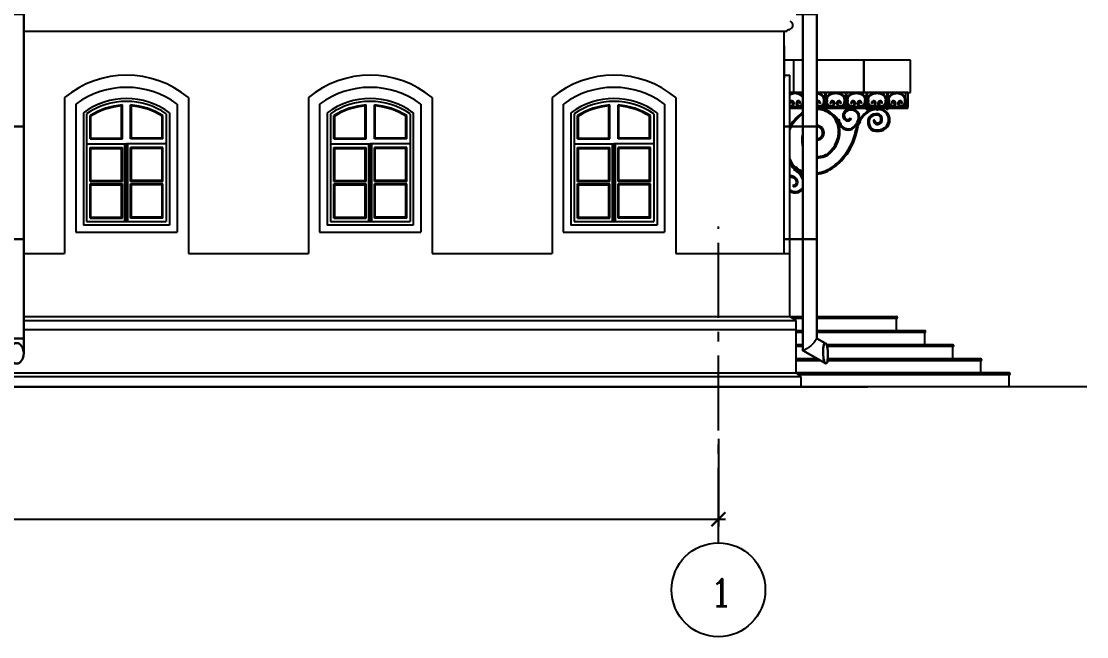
# Model space of a CAD drawing. Header units: millimetres. Extents: x 60 to 102290, y 34 to 65730.
# Drawn here: x 37143 to 48508, y 31363 to 37927 of the extents above; entities that cross this region are included whole.
import ezdxf

# ---------------------------------------------------------------- set-up
doc = ezdxf.new("R2010")
doc.units = ezdxf.units.MM
doc.linetypes.add('GOST2.303 6', pattern=[12, 8, -1.5, 1, -1.5])
doc.layers.add('axes', color=40, linetype='GOST2.303 6')
doc.layers.add('dim', color=4, linetype='Continuous')
doc.styles.add('GOST 2.304', font='romanc.shx', dxfattribs={"oblique": 15})
doc.dimstyles.new('SPDS', dxfattribs={"dimscale": 100, "dimtxt": 2.5, "dimasz": 1.5, "dimexe": 0.75, "dimexo": 0.625, "dimtad": 1, "dimdec": 0, "dimrnd": 0.001, "dimtxsty": 'GOST 2.304', "dimblk": 'ARCHTICK', "dimcen": 2.5, "dimdle": 0.75, "dimadec": 0, "dimazin": 2, "dimtfac": 0.75, "dimtdec": 0, "dimtmove": 1, "dimatfit": 3, "dimfxl": 1.25, "dimtolj": 1, "dimarcsym": 0})

# ---------------------------------------------------------------- blocks, each defined once
blk = doc.blocks.new('129')
at = {"lineweight": 25, "ltscale": 100}
blk.add_line((210662, 160223), (210512, 160223), dxfattribs=at)
at = {"lineweight": 30, "ltscale": 100}
for p, q in [((211010, 159114), (211360, 159114)), ((211010, 157914), (211360, 157914)), ((211010, 156714), (211360, 156714)), ((211010, 155514), (211230, 155514)), ((211010, 154314), (211360, 154314)), ((211010, 153114), (211360, 153114))]:
    blk.add_line(p, q, dxfattribs=at)
at = {"lineweight": 25, "ltscale": 100}
for points in [[(210397, 160463), (210397, 160363), (210777, 160363), (210777, 160462)], [(210512, 160223), (210397, 160363), (210397, 160462), (210777, 160462), (210777, 160363), (210662, 160223), (210512, 160223)]]:
    blk.add_lwpolyline(points, dxfattribs=at)
at = {"lineweight": 30, "ltscale": 100}
for points in [[(210921, 152004), (211010, 152053), (211010, 152415), (211010, 155830), (211010, 155830), (211010, 155830), (211010, 155830), (211010, 159816), (210512, 160088), (210512, 160223), (210397, 160363), (210397, 160462), (210777, 160462), (210777, 160363), (210662, 160223), (210662, 160149), (211160, 159878), (211160, 155787), (211160, 155787), (211160, 155787), (211160, 155787), (211160, 152390), (211160, 151924), (210913, 151787)], [(211200, 160211), (210785, 159939)]]:
    blk.add_lwpolyline(points, dxfattribs=at)
at = {"lineweight": 25, "ltscale": 100}
for centre, radius, start, end in [((210529, 160260), 173, 264.337, 320.0463), ((211014, 160019), 203, 268.6861, 315.6973), ((211268, 152200), 297, 209.7272, 248.6919)]:
    blk.add_arc(centre, radius, start, end, dxfattribs=at)
at = {"lineweight": 30, "ltscale": 100}
for centre, radius, start, end in [((210574, 151906), 370, 346.3312, 9.5673), ((211516, 151882), 624, 173.814, 185.2682)]:
    blk.add_arc(centre, radius, start, end, dxfattribs=at)
blk.add_ellipse((210917, 151929), major_axis=(4.3, 74.9), ratio=0.306968, start_param=-1.017227, end_param=1.316959, dxfattribs=at)
at = {"lineweight": 30, "ltscale": 100, "extrusion": (0, 0, -1)}
blk.add_ellipse((210917, 151861), major_axis=(4.3, 74.9), ratio=0.306968, start_param=2.163889, end_param=4.180241, dxfattribs=at)
blk = doc.blocks.new('98')
at = {"color": 7, "lineweight": 30, "ltscale": 100}
for p, q in [((206347, 160363), (206347, 160462)), ((206347, 160462), (206727, 160462)), ((206727, 160462), (206727, 160363)), ((206462, 160223), (206347, 160363)), ((206727, 160363), (206612, 160223)), ((206462, 160223), (206462, 151895)), ((206462, 160223), (206462, 159114)), ((206612, 160223), (206462, 160223)), ((206612, 151895), (206612, 160223)), ((206462, 160130), (206612, 160130)), ((206462, 160088), (206612, 160088)), ((206462, 159939), (206612, 159939)), ((206462, 159686), (206612, 159686)), ((206462, 159114), (206612, 159114)), ((206612, 159114), (206462, 159114)), ((206462, 157914), (206612, 157914)), ((206612, 155514), (206462, 155514)), ((206462, 154314), (206612, 154314)), ((206612, 153114), (206462, 153114)), ((206462, 152053), (206612, 152053))]:
    blk.add_line(p, q, dxfattribs=at)
at = {"color": 7, "lineweight": 25, "ltscale": 100}
for p, q in [((206462, 159816), (206612, 159816)), ((206462, 157914), (206462, 156714))]:
    blk.add_line(p, q, dxfattribs=at)
at = {"color": 7, "lineweight": 30, "ltscale": 100}
blk.add_lwpolyline([(206347, 160363), (206727, 160363)], dxfattribs=at)
blk.add_ellipse((206537, 151895), major_axis=(0, 109), ratio=0.689997, dxfattribs=at)
blk = doc.blocks.new('_ArchTick')
at = {"color": 0, "linetype": 'ByBlock', "const_width": 0.15}
blk.add_lwpolyline([(-0.5, -0.5), (0.5, 0.5)], dxfattribs=at)
blk = doc.blocks.new('*D6')
at = {"layer": 'Defpoints', "color": 0, "ltscale": 100, "transparency": 16777216}
for p in [(44580, 33538), (7380, 33511), (44580, 32615)]:
    blk.add_point(p, dxfattribs=at)
at = {"layer": 'dim', "color": 0, "lineweight": -2, "ltscale": 100, "transparency": 16777216}
for p, q in [((7380, 33449), (7380, 32540)), ((44580, 33475), (44580, 32540)), ((7305, 32615), (44655, 32615))]:
    blk.add_line(p, q, dxfattribs=at)
at = {"layer": 'dim', "color": 0, "lineweight": -2, "ltscale": 100, "transparency": 16777216, "xscale": 150, "yscale": 150, "zscale": 150, "rotation": 180}
blk.add_blockref('_ArchTick', (7380, 32615), dxfattribs=at)
at = {"layer": 'dim', "color": 0, "lineweight": -2, "ltscale": 100, "transparency": 16777216, "xscale": 150, "yscale": 150, "zscale": 150}
blk.add_blockref('_ArchTick', (44580, 32615), dxfattribs=at)
at = {"layer": 'dim', "color": 0, "ltscale": 100, "transparency": 16777216, "insert": (25980, 32803), "char_height": 250, "attachment_point": 5, "style": 'GOST 2.304'}
blk.add_mtext('\\A1;37200', dxfattribs=at)

msp = doc.modelspace()

# ---------------------------------------------------------------- linework, layer by layer
at = {"ltscale": 100}
for p, q in [((37167.7, 37821.9), (39487.7, 37821.9)), ((39321, 37821.9), (45279.6, 37821.9)), ((45279.6, 35451.9), (45279.6, 37821.9)), ((45279.6, 37821.9), (45309.6, 37821.9)), ((45279.6, 37666), (45279.6, 37569.6)), ((45279.6, 37569.6), (45279.6, 37321.2)), ((45479.9, 37510.9), (45279.9, 37510.9)), ((45629.5, 37166.1), (45629.5, 37510.9)), ((46129.5, 37510.9), (45629.5, 37510.9)), ((45629.5, 37510.9), (45629.5, 37166.1)), ((46629.4, 37510.9), (46129.5, 37510.9)), ((46629.4, 37166.1), (46629.4, 37510.9)), ((45279.9, 37351.9), (45339.9, 37351.9)), ((45279.9, 37351.9), (45339.9, 37351.9)), ((45339.6, 35451.9), (45339.6, 37351.9)), ((45339.9, 35451.9), (45339.9, 37351.9)), ((45479.9, 37166.1), (45339.9, 37166.1)), ((45339.9, 37166.1), (45479.9, 37166.1)), ((45629.5, 37166.1), (46129.5, 37166.1)), ((46129.5, 37166.1), (46629.4, 37166.1)), ((37604.5, 37112.7), (37604.5, 35451.9)), ((37604.8, 37113), (37604.8, 36886.9)), ((38924.5, 37112.7), (38924.5, 35451.9)), ((40204.6, 37112.7), (40204.6, 35451.9)), ((40204.9, 37113), (40204.9, 36886.9)), ((41524.6, 37112.7), (41524.6, 35451.9)), ((42804.6, 37112.7), (42804.6, 35451.9)), ((44124.6, 37112.7), (44124.6, 35451.9)), ((37724.5, 37042), (37724.5, 35676.9)), ((37804.5, 36951.9), (37804.5, 35751.9)), ((38724.5, 36951.9), (38724.5, 35751.9)), ((38804.5, 37042), (38804.5, 35676.9)), ((40324.6, 37042), (40324.6, 35676.9)), ((40404.6, 36951.9), (40404.6, 35751.9)), ((41324.6, 36951.9), (41324.6, 35751.9)), ((41404.6, 37042), (41404.6, 35676.9)), ((42924.6, 37042), (42924.6, 35676.9)), ((43004.6, 36951.9), (43004.6, 35751.9)), ((43924.6, 36951.9), (43924.6, 35751.9)), ((44004.6, 37042), (44004.6, 35676.9)), ((45339.9, 36806.4), (45339.9, 36996.1)), ((45339.9, 36458.5), (45339.9, 36772.9)), ((38724.5, 35751.9), (37804.5, 35751.9)), ((41324.6, 35751.9), (40404.6, 35751.9)), ((43924.6, 35751.9), (43004.6, 35751.9)), ((37724.5, 35676.9), (38804.5, 35676.9)), ((40324.6, 35676.9), (41404.6, 35676.9)), ((42924.6, 35676.9), (44004.6, 35676.9)), ((37167.7, 35451.9), (37604.5, 35451.9)), ((38924.5, 35451.9), (39487.7, 35451.9)), ((39321, 35451.9), (40204.6, 35451.9)), ((41524.6, 35451.9), (42804.6, 35451.9)), ((44124.6, 35451.9), (45339.6, 35451.9)), ((45339.6, 34776.9), (45339.6, 35451.9)), ((37167.7, 34776.9), (39487.7, 34776.9)), ((37167.7, 34736.7), (39487.7, 34736.7)), ((39321, 34776.9), (45339.6, 34776.9)), ((39321, 34736.7), (45409.6, 34736.7)), ((45409.6, 34736.7), (45339.6, 34776.9)), ((45339.9, 34776.9), (45479.9, 34776.9)), ((45409.6, 34176.9), (45409.6, 34736.7)), ((45629.9, 34776.9), (46479.9, 34776.9)), ((46479.9, 34626.9), (46479.9, 34756.9)), ((39487.7, 34636.9), (37167.7, 34636.9)), ((45409.6, 34636.9), (39321, 34636.9)), ((45479.9, 34626.9), (45409.9, 34626.9)), ((46779.9, 34626.9), (45629.9, 34626.9)), ((46779.9, 34476.9), (46779.9, 34606.9)), ((45479.9, 34476.9), (45409.9, 34476.9)), ((47079.9, 34476.9), (45734.4, 34476.9)), ((47079.9, 34326.9), (47079.9, 34456.9)), ((45636.5, 34326.9), (45409.9, 34326.9)), ((47379.9, 34326.9), (45741.7, 34326.9)), ((47379.9, 34178.4), (47379.9, 34308.4)), ((10504, 34176.9), (45409.6, 34176.9)), ((10804, 34136.7), (45459.6, 34136.7)), ((45459.6, 34136.7), (45409.6, 34176.9)), ((45742.6, 34176.9), (45409.9, 34176.9)), ((45459.6, 34136.7), (45459.6, 34026.9)), ((47679.9, 34176.9), (45742.6, 34176.9)), ((47679.6, 34026.9), (47679.6, 34156.9)), ((47679.9, 34026.9), (47679.9, 34156.9)), ((48508, 34026.9), (3667.2, 34026.9)), ((6499.3, 34026.9), (45459.6, 34026.9)), ((45459.6, 34026.9), (46174.9, 34026.9))]:
    msp.add_line(p, q, dxfattribs=at)
at = {"ltscale": 4}
for p, q in [((45379.9, 37510.9), (45379.9, 37166.1)), ((46129.5, 37166.1), (46129.5, 37510.9)), ((46129.5, 37510.9), (46129.5, 37166.1)), ((45339.9, 37150.3), (45339.9, 37166.1)), ((45998.4, 37166.1), (45629.9, 37166.1)), ((46329.7, 37166.1), (45998.4, 37166.1)), ((46599.9, 37166.1), (46329.7, 37166.1)), ((46580.1, 37090.7), (46580.1, 37166.1)), ((45339.9, 37062.4), (45339.9, 37138.5)), ((45479.9, 37090.7), (45479.4, 37090.7)), ((45479.4, 37090.7), (45479.4, 37070.7)), ((45479.9, 37070.7), (45479.4, 37070.7)), ((45739.8, 37090.7), (45699.4, 37090.7)), ((45699.4, 37090.7), (45699.4, 37070.7)), ((45739.8, 37070.7), (45699.4, 37070.7)), ((45739.8, 37090.7), (45739.8, 37070.7)), ((45959.8, 37090.7), (45919.4, 37090.7)), ((45919.4, 37090.7), (45919.4, 37070.7)), ((45959.8, 37070.7), (45919.4, 37070.7)), ((45959.8, 37090.7), (45959.8, 37070.7)), ((46179.8, 37090.7), (46139.4, 37090.7)), ((46139.4, 37090.7), (46139.4, 37070.7)), ((46179.8, 37070.7), (46139.4, 37070.7)), ((46179.8, 37090.7), (46179.8, 37070.7)), ((46399.8, 37090.7), (46359.4, 37090.7)), ((46359.4, 37090.7), (46359.4, 37070.7)), ((46399.8, 37070.7), (46359.4, 37070.7)), ((46399.8, 37090.7), (46399.8, 37070.7)), ((46604.9, 37090.7), (46564.7, 37090.7)), ((46564.7, 37090.7), (46564.7, 37070.7)), ((46564.7, 37070.7), (46604.9, 37070.7)), ((46580.1, 37070.7), (46580.1, 36996.1)), ((46604.9, 37070.7), (46604.9, 37090.7)), ((37839.5, 36939.9), (37839.5, 35791.9)), ((38210.5, 36681.9), (38210.5, 37023.8)), ((38220.5, 36671.9), (38220.5, 37034.5)), ((38308.5, 36671.9), (38308.5, 37034.5)), ((38318.5, 36681.9), (38318.5, 37023.8)), ((38689.5, 36939.9), (38689.5, 35791.9)), ((40439.6, 36939.9), (40439.6, 35791.9)), ((40810.6, 36681.9), (40810.6, 37023.8)), ((40820.6, 36671.9), (40820.6, 37034.5)), ((40908.6, 36671.9), (40908.6, 37034.5)), ((40918.6, 36681.9), (40918.6, 37023.8)), ((41289.6, 36939.9), (41289.6, 35791.9)), ((43039.6, 36939.9), (43039.6, 35791.9)), ((43410.6, 36681.9), (43410.6, 37023.8)), ((43420.6, 36671.9), (43420.6, 37034.5)), ((43508.6, 36671.9), (43508.6, 37034.5)), ((43518.6, 36681.9), (43518.6, 37023.8)), ((43889.6, 36939.9), (43889.6, 35791.9)), ((45339.5, 37048.5), (45349.2, 37050.9)), ((45339.9, 37027.4), (45339.9, 37048.6)), ((45339.9, 37016.1), (45339.9, 37017)), ((45479.9, 37016.1), (45339.9, 37016.1)), ((45479.9, 36996.1), (45339.9, 36996.1)), ((45455, 37048.5), (45445.3, 37050.9)), ((45638.4, 37021.1), (45629.9, 37021.1)), ((45638.4, 36980.7), (45629.9, 36980.7)), ((45638.4, 36980.7), (45638.4, 37021.1)), ((46264, 37016.1), (45638.4, 37016.1)), ((46264, 36996.1), (45638.4, 36996.1)), ((45667.1, 37048.5), (45657.4, 37050.9)), ((45772.7, 37048.5), (45782.4, 37050.9)), ((45887.1, 37048.5), (45877.4, 37050.9)), ((45992.7, 37048.5), (46002.4, 37050.9)), ((46107.1, 37048.5), (46097.4, 37050.9)), ((46212.7, 37048.5), (46222.4, 37050.9)), ((46264, 36980.7), (46264, 37021.1)), ((46284, 37021.1), (46264, 37021.1)), ((46284, 36980.7), (46264, 36980.7)), ((46284, 36980.7), (46284, 37021.1)), ((46599.9, 37016.1), (46284, 37016.1)), ((46599.9, 36996.1), (46284, 36996.1)), ((46327.1, 37048.5), (46317.4, 37050.9)), ((46424.8, 37048.5), (46434.5, 37050.9)), ((46540.3, 37048.5), (46530.6, 37050.9)), ((46586.3, 36996.1), (46580.1, 37002.3)), ((46599.9, 36996.6), (46580.5, 37016.1)), ((46599.9, 37010.8), (46594.6, 37016.1)), ((46599.9, 36996.1), (46599.9, 37016.1)), ((46599.9, 36996.1), (46599.9, 37016.1)), ((37875.5, 36671.9), (37875.5, 36920.7)), ((37885.5, 36681.9), (37885.5, 36915.2)), ((38643.5, 36681.9), (38643.5, 36915.2)), ((38653.5, 36671.9), (38653.5, 36920.7)), ((40475.6, 36671.9), (40475.6, 36920.7)), ((40485.6, 36681.9), (40485.6, 36915.2)), ((41243.6, 36681.9), (41243.6, 36915.2)), ((41253.6, 36671.9), (41253.6, 36920.7)), ((43075.6, 36671.9), (43075.6, 36920.7)), ((43085.6, 36681.9), (43085.6, 36915.2)), ((43843.6, 36681.9), (43843.6, 36915.2)), ((43853.6, 36671.9), (43853.6, 36920.7)), ((45831.3, 36862.4), (45862.6, 36881)), ((45841.5, 36845.2), (45831.3, 36862.4)), ((45841.5, 36845.2), (45872.8, 36863.8)), ((45872.8, 36863.8), (45862.6, 36881)), ((45985.8, 36897.4), (45996.8, 36887.3)), ((46063.1, 36867.8), (46054.4, 36849.7)), ((46081.9, 36836.6), (46054.4, 36849.7)), ((46090.5, 36854.6), (46063.1, 36867.8)), ((46090.5, 36854.6), (46081.9, 36836.6)), ((46248.5, 36872.1), (46233.5, 36873)), ((37839.5, 36620.9), (38264.5, 36620.9)), ((37839.5, 36618.9), (38264.5, 36618.9)), ((37875.5, 36671.9), (38220.5, 36671.9)), ((37885.5, 36681.9), (38210.5, 36681.9)), ((38248.5, 35791.9), (38248.5, 36618.9)), ((38253.7, 35791.9), (38253.7, 36618.9)), ((38259.5, 35791.9), (38259.5, 36618.9)), ((38689.5, 36620.9), (38264.5, 36620.9)), ((38689.5, 36618.9), (38264.5, 36618.9)), ((38269.5, 35791.9), (38269.5, 36618.9)), ((38275.4, 35791.9), (38275.4, 36618.9)), ((38280.5, 35791.9), (38280.5, 36618.9)), ((38653.5, 36671.9), (38308.5, 36671.9)), ((38643.5, 36681.9), (38318.5, 36681.9)), ((40439.6, 36620.9), (40864.6, 36620.9)), ((40439.6, 36618.9), (40864.6, 36618.9)), ((40475.6, 36671.9), (40820.6, 36671.9)), ((40485.6, 36681.9), (40810.6, 36681.9)), ((40848.6, 35791.9), (40848.6, 36618.9)), ((40853.7, 35791.9), (40853.7, 36618.9)), ((40859.6, 35791.9), (40859.6, 36618.9)), ((41289.6, 36620.9), (40864.6, 36620.9)), ((41289.6, 36618.9), (40864.6, 36618.9)), ((40869.6, 35791.9), (40869.6, 36618.9)), ((40875.4, 35791.9), (40875.4, 36618.9)), ((40880.6, 35791.9), (40880.6, 36618.9)), ((41253.6, 36671.9), (40908.6, 36671.9)), ((41243.6, 36681.9), (40918.6, 36681.9)), ((43039.6, 36620.9), (43464.6, 36620.9)), ((43039.6, 36618.9), (43464.6, 36618.9)), ((43075.6, 36671.9), (43420.6, 36671.9)), ((43085.6, 36681.9), (43410.6, 36681.9)), ((43448.6, 35791.9), (43448.6, 36618.9)), ((43453.7, 35791.9), (43453.7, 36618.9)), ((43459.6, 35791.9), (43459.6, 36618.9)), ((43889.6, 36620.9), (43464.6, 36620.9)), ((43889.6, 36618.9), (43464.6, 36618.9)), ((43469.6, 35791.9), (43469.6, 36618.9)), ((43475.4, 35791.9), (43475.4, 36618.9)), ((43480.6, 35791.9), (43480.6, 36618.9)), ((43853.6, 36671.9), (43508.6, 36671.9)), ((43843.6, 36681.9), (43518.6, 36681.9)), ((37875.5, 36217.9), (37875.5, 36581.9)), ((37875.5, 36581.9), (38220.5, 36581.9)), ((37885.5, 36227.9), (37885.5, 36571.9)), ((37885.5, 36571.9), (38210.5, 36571.9)), ((38210.5, 36227.9), (38210.5, 36571.9)), ((38220.5, 36217.9), (38220.5, 36581.9)), ((38308.5, 36217.9), (38308.5, 36581.9)), ((38653.5, 36581.9), (38308.5, 36581.9)), ((38318.5, 36227.9), (38318.5, 36571.9)), ((38643.5, 36571.9), (38318.5, 36571.9)), ((38643.5, 36227.9), (38643.5, 36571.9)), ((38653.5, 36217.9), (38653.5, 36581.9)), ((40475.6, 36217.9), (40475.6, 36581.9)), ((40475.6, 36581.9), (40820.6, 36581.9)), ((40485.6, 36227.9), (40485.6, 36571.9)), ((40485.6, 36571.9), (40810.6, 36571.9)), ((40810.6, 36227.9), (40810.6, 36571.9)), ((40820.6, 36217.9), (40820.6, 36581.9)), ((40908.6, 36217.9), (40908.6, 36581.9)), ((41253.6, 36581.9), (40908.6, 36581.9)), ((40918.6, 36227.9), (40918.6, 36571.9)), ((41243.6, 36571.9), (40918.6, 36571.9)), ((41243.6, 36227.9), (41243.6, 36571.9)), ((41253.6, 36217.9), (41253.6, 36581.9)), ((43075.6, 36217.9), (43075.6, 36581.9)), ((43075.6, 36581.9), (43420.6, 36581.9)), ((43085.6, 36227.9), (43085.6, 36571.9)), ((43085.6, 36571.9), (43410.6, 36571.9)), ((43410.6, 36227.9), (43410.6, 36571.9)), ((43420.6, 36217.9), (43420.6, 36581.9)), ((43508.6, 36217.9), (43508.6, 36581.9)), ((43853.6, 36581.9), (43508.6, 36581.9)), ((43518.6, 36227.9), (43518.6, 36571.9)), ((43843.6, 36571.9), (43518.6, 36571.9)), ((43843.6, 36227.9), (43843.6, 36571.9)), ((43853.6, 36217.9), (43853.6, 36581.9)), ((45339.6, 36289.2), (45339.6, 36417.7)), ((45339.9, 36277.2), (45339.9, 36420.6)), ((45404, 36376.4), (45379.8, 36347.9)), ((45404, 36376.4), (45419.3, 36363.5)), ((45339.9, 36134.1), (45339.9, 36262.5)), ((45379.8, 36347.9), (45395.1, 36334.9)), ((45419.3, 36363.5), (45395.1, 36334.9)), ((37875.5, 36217.9), (38220.5, 36217.9)), ((37875.5, 35827.9), (37875.5, 36191.9)), ((37875.5, 36191.9), (38220.5, 36191.9)), ((37885.5, 36227.9), (38210.5, 36227.9)), ((37885.5, 35837.9), (37885.5, 36181.9)), ((37885.5, 36181.9), (38210.5, 36181.9)), ((38210.5, 35837.9), (38210.5, 36181.9)), ((38220.5, 35827.9), (38220.5, 36191.9)), ((38653.5, 36217.9), (38308.5, 36217.9)), ((38308.5, 35827.9), (38308.5, 36191.9)), ((38653.5, 36191.9), (38308.5, 36191.9)), ((38643.5, 36227.9), (38318.5, 36227.9)), ((38318.5, 35837.9), (38318.5, 36181.9)), ((38643.5, 36181.9), (38318.5, 36181.9)), ((38643.5, 35837.9), (38643.5, 36181.9)), ((38653.5, 35827.9), (38653.5, 36191.9)), ((40475.6, 36217.9), (40820.6, 36217.9)), ((40475.6, 35827.9), (40475.6, 36191.9)), ((40475.6, 36191.9), (40820.6, 36191.9)), ((40485.6, 36227.9), (40810.6, 36227.9)), ((40485.6, 35837.9), (40485.6, 36181.9)), ((40485.6, 36181.9), (40810.6, 36181.9)), ((40810.6, 35837.9), (40810.6, 36181.9)), ((40820.6, 35827.9), (40820.6, 36191.9)), ((41253.6, 36217.9), (40908.6, 36217.9)), ((40908.6, 35827.9), (40908.6, 36191.9)), ((41253.6, 36191.9), (40908.6, 36191.9)), ((41243.6, 36227.9), (40918.6, 36227.9)), ((40918.6, 35837.9), (40918.6, 36181.9)), ((41243.6, 36181.9), (40918.6, 36181.9)), ((41243.6, 35837.9), (41243.6, 36181.9)), ((41253.6, 35827.9), (41253.6, 36191.9)), ((43075.6, 36217.9), (43420.6, 36217.9)), ((43075.6, 35827.9), (43075.6, 36191.9)), ((43075.6, 36191.9), (43420.6, 36191.9)), ((43085.6, 36227.9), (43410.6, 36227.9)), ((43085.6, 35837.9), (43085.6, 36181.9)), ((43085.6, 36181.9), (43410.6, 36181.9)), ((43410.6, 35837.9), (43410.6, 36181.9)), ((43420.6, 35827.9), (43420.6, 36191.9)), ((43853.6, 36217.9), (43508.6, 36217.9)), ((43508.6, 35827.9), (43508.6, 36191.9)), ((43853.6, 36191.9), (43508.6, 36191.9)), ((43843.6, 36227.9), (43518.6, 36227.9)), ((43518.6, 35837.9), (43518.6, 36181.9)), ((43843.6, 36181.9), (43518.6, 36181.9)), ((43843.6, 35837.9), (43843.6, 36181.9)), ((43853.6, 35827.9), (43853.6, 36191.9)), ((45379.3, 36184.1), (45367.9, 36174.4)), ((37875.5, 35827.9), (38220.5, 35827.9)), ((37885.5, 35837.9), (38210.5, 35837.9)), ((38653.5, 35827.9), (38308.5, 35827.9)), ((38643.5, 35837.9), (38318.5, 35837.9)), ((40475.6, 35827.9), (40820.6, 35827.9)), ((40485.6, 35837.9), (40810.6, 35837.9)), ((41253.6, 35827.9), (40908.6, 35827.9)), ((41243.6, 35837.9), (40918.6, 35837.9)), ((43075.6, 35827.9), (43420.6, 35827.9)), ((43085.6, 35837.9), (43410.6, 35837.9)), ((43853.6, 35827.9), (43508.6, 35827.9)), ((43843.6, 35837.9), (43518.6, 35837.9)), ((37839.5, 35791.9), (38689.5, 35791.9)), ((40439.6, 35791.9), (41289.6, 35791.9)), ((43039.6, 35791.9), (43889.6, 35791.9)), ((45479.9, 34756.9), (45374.7, 34756.9)), ((46479.9, 34756.9), (45629.9, 34756.9)), ((45479.9, 34606.9), (45409.9, 34606.9)), ((46779.9, 34606.9), (45629.9, 34606.9)), ((45479.9, 34456.9), (45409.9, 34456.9)), ((47079.9, 34456.9), (45740.6, 34456.9)), ((45672.4, 34306.9), (45409.9, 34306.9)), ((47379.9, 34306.9), (45744.6, 34306.9)), ((45734.8, 34156.9), (45434.8, 34156.9)), ((47679.9, 34156.9), (45734.8, 34156.9))]:
    msp.add_line(p, q, dxfattribs=at)
at = {"ltscale": 4, "extrusion": (-1, -2.44929e-16, 0)}
for p, q in [((45714.9, 37166.1), (45714.9, 37090.7)), ((45724.9, 37166.1), (45724.9, 37090.7)), ((45934.9, 37166.1), (45934.9, 37090.7)), ((45944.9, 37166.1), (45944.9, 37090.7)), ((46154.9, 37166.1), (46154.9, 37090.7)), ((46164.9, 37166.1), (46164.9, 37090.7)), ((46374.9, 37166.1), (46374.9, 37090.7)), ((46384.9, 37166.1), (46384.9, 37090.7)), ((46599.9, 37166.1), (46599.9, 37090.7)), ((45714.9, 37070.7), (45714.9, 37016.1)), ((45724.9, 37070.7), (45724.9, 37016.1)), ((45934.9, 37070.7), (45934.9, 37016.1)), ((45944.9, 37070.7), (45944.9, 37016.1)), ((46154.9, 37070.7), (46154.9, 37016.1)), ((46164.9, 37070.7), (46164.9, 37016.1)), ((46374.9, 37070.7), (46374.9, 37016.1)), ((46384.9, 37070.7), (46384.9, 37016.1)), ((46599.9, 37070.7), (46599.9, 37016.1))]:
    msp.add_line(p, q, dxfattribs=at)
at = {"ltscale": 4, "extrusion": (-2.44929e-16, 1, 0)}
for p, q in [((45714.9, 37166.1), (45724.9, 37166.1)), ((45934.9, 37166.1), (45944.9, 37166.1)), ((46374.9, 37166.1), (46384.9, 37166.1)), ((46589.9, 37166.1), (46599.9, 37166.1)), ((45714.9, 36996.1), (45724.9, 36996.1)), ((45714.9, 36996.1), (45724.9, 36996.1)), ((45714.9, 36996.1), (45724.9, 36996.1)), ((45934.9, 36996.1), (45944.9, 36996.1)), ((45934.9, 36996.1), (45944.9, 36996.1)), ((45934.9, 36996.1), (45944.9, 36996.1)), ((46154.9, 36996.1), (46164.9, 36996.1)), ((46154.9, 36996.1), (46164.9, 36996.1)), ((46154.9, 36996.1), (46164.9, 36996.1)), ((46374.9, 36996.1), (46384.9, 36996.1)), ((46374.9, 36996.1), (46384.9, 36996.1)), ((46589.8, 37016.1), (46599.9, 37016.1)), ((46589.8, 37016.1), (46599.9, 37016.1))]:
    msp.add_line(p, q, dxfattribs=at)
at = {"ltscale": 100}
for centre, radius, start, end in [((45329.5, 37884.4), 45.1, 289.57195, 70.42805), ((38264.8, 36322), 1030, 50.15027, 129.84973), ((40864.9, 36322), 1030, 50.15027, 129.84973), ((43464.9, 36322), 1030, 50.15027, 129.84973), ((38264.8, 36322), 900, 53.13013, 126.86987), ((40864.9, 36322), 900, 53.13013, 126.86987), ((43464.9, 36322), 900, 53.13013, 126.86987), ((38264.5, 36322), 780, 53.86119, 126.13881), ((38264.8, 36322), 780, 53.86119, 126.13881), ((40864.6, 36322), 780, 53.86119, 126.13881), ((40864.9, 36322), 780, 53.86119, 126.13881), ((43464.6, 36322), 780, 53.86119, 126.13881), ((43464.9, 36322), 780, 53.86119, 126.13881), ((46479.9, 34766.9), 10, 270, 90), ((46779.9, 34616.9), 10, 270, 90), ((47079.9, 34466.9), 10, 270, 90), ((47379.9, 34316.9), 10, 270, 90), ((47679.9, 34166.9), 10, 270, 90)]:
    msp.add_arc(centre, radius, start, end, dxfattribs=at)
at = {"ltscale": 4}
for centre, radius, start, end in [((45422.1, 36953.5), 214.5, 98.32383, 108.81967), ((45372.4, 36953.5), 214.5, 71.18033, 81.67617), ((45855.5, 36883.4), 283.8, 96.2929, 105.82185), ((45829.9, 37115.8), 50, 83.7071, 96.2929), ((45804.3, 36883.4), 283.8, 74.17815, 83.7071), ((46075.5, 36883.4), 283.8, 96.2929, 105.82185), ((46049.9, 37115.8), 50, 83.7071, 96.2929), ((46024.3, 36883.4), 283.8, 74.17815, 83.7071), ((46295.5, 36883.4), 283.8, 96.2929, 105.82185), ((46269.9, 37115.8), 50, 83.7071, 96.2929), ((46244.3, 36883.4), 283.8, 74.17815, 83.7071), ((46507.4, 36953.5), 214.5, 98.32383, 108.81967), ((46482.5, 37116.1), 50, 82.88778, 97.11222), ((46457.7, 36953.5), 214.5, 71.18033, 81.67617), ((38264.5, 36322), 750, 55.48189, 124.51811), ((40864.6, 36322), 750, 55.48189, 124.51811), ((43464.6, 36322), 750, 55.48189, 124.51811), ((45364.8, 37054.8), 26.1, 120.43855, 193.95794), ((45385.9, 37070.2), 92.4, 110.90328, 119.86501), ((45386, 37070.1), 82.5, 111.13416, 123.95268), ((45364.8, 37054.8), 16.1, 120.43855, 193.95794), ((45362.4, 37059.8), 20.5, 56.28287, 121.80204), ((45423.2, 36950), 208.2, 99.02269, 108.78037), ((45362.5, 37059.5), 10.8, 61.98389, 122.57757), ((45355.2, 37051.1), 21.8, 299.58066, 55.30071), ((45355.1, 37051.1), 31.9, 299.84341, 54.02139), ((45397.3, 37106), 50, 82.31826, 97.68174), ((45371.4, 36950.2), 208, 71.21454, 80.9824), ((45439.5, 37051.1), 31.9, 125.97861, 240.15659), ((45439.4, 37051.1), 21.8, 124.69929, 240.41934), ((45432.1, 37059.8), 20.5, 58.19796, 123.71713), ((45432.1, 37059.5), 10.8, 57.42243, 118.01611), ((45429.8, 37054.8), 16.1, 346.04206, 59.56145), ((45408.6, 37070.1), 82.5, 34.54655, 68.86584), ((45408.6, 37070.2), 92.4, 39.54917, 69.09672), ((45429.8, 37054.8), 26.1, 346.04206, 59.56145), ((45426.3, 37076.7), 57.9, 315.91945, 337.89764), ((45397.5, 37080.7), 86.9, 18.53993, 24.59001), ((45651.4, 37051.1), 21.8, 124.69929, 240.41934), ((45584.3, 36883.4), 283.8, 74.17815, 80.74849), ((45583.6, 36878.4), 278.9, 74.50506, 80.43929), ((45651.5, 37051.1), 31.9, 125.97861, 132.6978), ((45644.2, 37059.8), 20.5, 58.19796, 123.71713), ((45644.1, 37059.5), 10.8, 57.42243, 118.01611), ((45641.8, 37054.8), 16.1, 346.04206, 59.56145), ((45641.8, 37054.8), 26.1, 346.04206, 59.56145), ((45628.1, 37069.2), 83.5, 35.77245, 68.97862), ((45628.7, 37070.2), 92.4, 34.54534, 69.09672), ((45643.4, 37079), 61.6, 317.29734, 352.25698), ((45623.2, 37080.7), 81.7, 7.02825, 27.14511), ((45643.4, 37079), 71.5, 317.29162, 353.36074), ((45623.2, 37080.7), 91.7, 6.25879, 27.14511), ((45796.4, 37079), 71.5, 186.63926, 222.70838), ((45816.6, 37080.7), 91.7, 152.85489, 173.74121), ((45811.1, 37070.2), 92.4, 110.90328, 145.45466), ((45796.4, 37079), 61.6, 187.74302, 222.70266), ((45816.6, 37080.7), 81.7, 152.85489, 172.97175), ((45811.7, 37069.2), 83.5, 111.02138, 144.22755), ((45798, 37054.8), 26.1, 120.43855, 193.95794), ((45856.2, 36878.4), 278.9, 96.60349, 105.49494), ((45798, 37054.8), 16.1, 120.43855, 193.95794), ((45795.6, 37059.8), 20.5, 56.28287, 121.80204), ((45795.7, 37059.5), 10.8, 61.98389, 122.57757), ((45788.4, 37051.1), 21.8, 299.58066, 55.30071), ((45788.3, 37051.1), 31.9, 299.84341, 54.02139), ((45829.9, 37105.8), 50, 83.39651, 96.60349), ((45803.6, 36878.4), 278.9, 74.50506, 83.39651), ((45871.5, 37051.1), 31.9, 125.97861, 240.15659), ((45871.4, 37051.1), 21.8, 124.69929, 240.41934), ((45864.2, 37059.8), 20.5, 58.19796, 123.71713), ((45864.1, 37059.5), 10.8, 57.42243, 118.01611), ((45861.8, 37054.8), 16.1, 346.04206, 59.56145), ((45861.8, 37054.8), 26.1, 346.04206, 59.56145), ((45848.1, 37069.2), 83.5, 35.77245, 68.97862), ((45848.7, 37070.2), 92.4, 34.54534, 69.09672), ((45863.4, 37079), 61.6, 317.29734, 352.25698), ((45843.2, 37080.7), 81.7, 7.02825, 27.14511), ((45863.4, 37079), 71.5, 317.29162, 353.36074), ((45843.2, 37080.7), 91.7, 6.25879, 27.14511), ((46016.4, 37079), 71.5, 186.63926, 222.70838), ((46036.6, 37080.7), 91.7, 152.85489, 173.74121), ((46031.1, 37070.2), 92.4, 110.90328, 145.45466), ((46016.4, 37079), 61.6, 187.74302, 222.70266), ((46036.6, 37080.7), 81.7, 152.85489, 172.97175), ((46031.7, 37069.2), 83.5, 111.02138, 144.22755), ((46018, 37054.8), 26.1, 120.43855, 193.95794), ((46076.2, 36878.4), 278.9, 96.60349, 105.49494), ((46018, 37054.8), 16.1, 120.43855, 193.95794), ((46015.6, 37059.8), 20.5, 56.28287, 121.80204), ((46015.7, 37059.5), 10.8, 61.98389, 122.57757), ((46008.4, 37051.1), 21.8, 299.58066, 55.30071), ((46008.3, 37051.1), 31.9, 299.84341, 54.02139), ((46049.9, 37105.8), 50, 83.39651, 96.60349), ((46023.6, 36878.4), 278.9, 74.50506, 83.39651), ((46091.5, 37051.1), 31.9, 125.97861, 240.15659), ((46091.4, 37051.1), 21.8, 124.69929, 240.41934), ((46084.2, 37059.8), 20.5, 58.19796, 123.71713), ((46084.1, 37059.5), 10.8, 57.42243, 118.01611), ((46081.8, 37054.8), 16.1, 346.04206, 59.56145), ((46081.8, 37054.8), 26.1, 346.04206, 59.56145), ((46068.1, 37069.2), 83.5, 35.77245, 68.97862), ((46068.7, 37070.2), 92.4, 34.54534, 69.09672), ((46083.4, 37079), 61.6, 317.29734, 352.25698), ((46063.2, 37080.7), 81.7, 7.02825, 27.14511), ((46083.4, 37079), 71.5, 317.29162, 353.36074), ((46063.2, 37080.7), 91.7, 6.25879, 27.14511), ((46236.4, 37079), 71.5, 186.63926, 222.70838), ((46256.6, 37080.7), 91.7, 152.85489, 173.74121), ((46251.1, 37070.2), 92.4, 110.90328, 145.45466), ((46236.4, 37079), 61.6, 187.74302, 222.70266), ((46256.6, 37080.7), 81.7, 152.85489, 172.97175), ((46251.7, 37069.2), 83.5, 111.02138, 144.22755), ((46238, 37054.8), 26.1, 120.43855, 193.95794), ((46296.2, 36878.4), 278.9, 96.60349, 105.49494), ((46238, 37054.8), 16.1, 120.43855, 193.95794), ((46235.6, 37059.8), 20.5, 56.28287, 121.80204), ((46235.7, 37059.5), 10.8, 61.98389, 122.57757), ((46228.4, 37051.1), 21.8, 299.58066, 55.30071), ((46228.3, 37051.1), 31.9, 299.84341, 54.02139), ((46269.9, 37105.8), 50, 83.39651, 96.60349), ((46243.6, 36878.4), 278.9, 74.50506, 83.39651), ((46311.5, 37051.1), 31.9, 125.97861, 240.15659), ((46311.4, 37051.1), 21.8, 124.69929, 240.41934), ((46304.2, 37059.8), 20.5, 58.19796, 123.71713), ((46304.1, 37059.5), 10.8, 57.42243, 118.01611), ((46301.8, 37054.8), 16.1, 346.04206, 59.56145), ((46301.8, 37054.8), 26.1, 346.04206, 59.56145), ((46288.1, 37069.2), 83.5, 35.77245, 68.97862), ((46288.7, 37070.2), 92.4, 34.54534, 69.09672), ((46303.4, 37079), 61.6, 317.29734, 352.25698), ((46283.2, 37080.7), 81.7, 7.02825, 27.14511), ((46303.4, 37079), 71.5, 317.29162, 353.36074), ((46283.2, 37080.7), 91.7, 6.25879, 27.14511), ((46456.4, 37079), 71.5, 186.63926, 222.70838), ((46476.7, 37080.7), 91.7, 152.85489, 173.74121), ((46471.2, 37070.2), 92.4, 110.90328, 145.45466), ((46482.3, 37080.7), 86.9, 155.40999, 173.40571), ((46453.5, 37076.7), 57.9, 185.89923, 224.08055), ((46471.2, 37070.1), 82.5, 111.13416, 145.45345), ((46450.1, 37054.8), 26.1, 120.43855, 193.95794), ((46450.1, 37054.8), 16.1, 120.43855, 193.95794), ((46447.7, 37059.8), 20.5, 56.28287, 121.80204), ((46508.4, 36950.2), 208, 99.0176, 108.78546), ((46447.7, 37059.5), 10.8, 61.98389, 122.57757), ((46440.4, 37051.1), 21.8, 299.58066, 55.30071), ((46440.3, 37051.1), 31.9, 299.84341, 54.02139), ((46482.5, 37106), 50, 82.31826, 97.68174), ((46456.6, 36950), 208.2, 71.21963, 80.97731), ((46524.7, 37051.1), 31.9, 125.97861, 240.15659), ((46524.7, 37051.1), 21.8, 124.69929, 240.41934), ((46517.4, 37059.8), 20.5, 58.19796, 123.71713), ((46517.3, 37059.5), 10.8, 57.42243, 118.01611), ((46515, 37054.8), 16.1, 346.04206, 59.56145), ((46493.8, 37070.1), 82.5, 34.54655, 68.86584), ((46493.9, 37070.2), 92.4, 34.54534, 69.09672), ((46515, 37054.8), 26.1, 346.04206, 59.56145), ((46511.5, 37076.7), 57.9, 315.91945, 354.10077), ((46508.6, 37079), 71.5, 317.29162, 353.36074), ((46482.8, 37080.7), 86.9, 6.59429, 24.59001), ((46488.4, 37080.7), 91.7, 6.25879, 27.14511), ((38265.8, 36317.6), 718.4, 93.61487, 122.90814), ((38265.9, 36317.4), 708.6, 94.47875, 122.46263), ((38263.2, 36317.6), 718.4, 57.09186, 86.38513), ((38263.2, 36317.4), 708.6, 57.53737, 85.52125), ((40865.9, 36317.6), 718.4, 93.61487, 122.90814), ((40865.9, 36317.4), 708.6, 94.47875, 122.46263), ((40863.3, 36317.6), 718.4, 57.09186, 86.38513), ((40863.2, 36317.4), 708.6, 57.53737, 85.52125), ((43465.9, 36317.6), 718.4, 93.61487, 122.90814), ((43465.9, 36317.4), 708.6, 94.47875, 122.46263), ((43463.3, 36317.6), 718.4, 57.09186, 86.38513), ((43463.2, 36317.4), 708.6, 57.53737, 85.52125), ((45348.5, 37054.1), 28, 252.23612, 308.53129), ((45348.5, 37054.1), 38, 256.99986, 306.22853), ((45743.7, 36570.9), 467.9, 124.31608, 140.57165), ((45744.4, 36570.2), 453.9, 125.6428, 140.58603), ((45446.1, 37054.1), 38, 233.77147, 321.59342), ((45446.1, 37054.1), 28, 231.46871, 320.86279), ((45423.4, 37079), 71.5, 317.29162, 322.23361), ((45651.5, 37051.1), 31.9, 227.3022, 240.15659), ((45661.3, 37065.1), 48.9, 238.33684, 315.0093), ((45634.3, 36589.6), 406.5, 79.11175, 89.41089), ((45632.7, 36745.8), 240.3, 72.26849, 88.64355), ((45661.4, 37064.9), 38.8, 237.62939, 314.48791), ((45620.8, 36739.7), 249.9, 30.25243, 70.08336), ((45719.9, 37001.2), 11.5, 206.68791, 333.31209), ((45621.3, 36740.5), 264, 30.18132, 70.12601), ((45778.5, 37065.1), 48.9, 224.9907, 301.66316), ((45778.4, 37064.9), 38.8, 225.51209, 302.37061), ((45881.3, 37065.1), 48.9, 238.33684, 315.0093), ((45881.4, 37064.9), 38.8, 237.62939, 314.48791), ((45977.8, 36918.7), 72.4, 124.95658, 184.65363), ((45979.2, 36917.6), 59.2, 124.77757, 180.57716), ((45939.9, 37001.2), 11.5, 206.68791, 333.31209), ((45989.5, 36908.8), 87.3, 65.50691, 127.51867), ((45989.6, 36908.6), 72.5, 64.54884, 127.45958), ((45998.5, 37065.1), 48.9, 224.9907, 301.66316), ((45998.4, 37064.9), 38.8, 225.51209, 302.37061), ((45995.6, 36898.6), 79.6, 6.96793, 71.59383), ((45996.5, 36903.8), 89.3, 4.81218, 70.92247), ((46101.4, 37065.1), 48.9, 238.33684, 315.0093), ((46356, 36709.8), 317.6, 124.7622, 151.52491), ((46101.4, 37064.9), 38.8, 237.62939, 314.48791), ((46331.4, 36731.3), 275.3, 122.90576, 152.92252), ((46159.9, 37001.2), 11.5, 206.68791, 333.31209), ((46271.7, 36799.1), 197, 92.23464, 119.43069), ((46271.7, 36803.9), 182.2, 92.42177, 119.53422), ((46218.5, 37065.1), 48.9, 224.9907, 301.66316), ((46262.1, 36843.7), 97.4, 78.13114, 142.20932), ((46218.4, 37064.9), 38.8, 225.51209, 302.37061), ((46275.1, 36888.5), 51, 2.17902, 82.07737), ((46271.7, 36799.1), 197, 73.28376, 86.41517), ((46271.7, 36803.9), 182.2, 73.52542, 86.1287), ((46321.4, 37065.1), 48.9, 238.33684, 315.0093), ((46321.4, 37064.9), 38.8, 237.62939, 314.48791), ((46287.9, 36877.8), 106.9, 285.53343, 70.61137), ((46291.2, 36875.2), 118.5, 284.19679, 71.71976), ((46379.9, 37001.2), 11.5, 206.68791, 333.31209), ((46433.7, 37054.1), 38, 218.40658, 306.22853), ((46433.7, 37054.1), 28, 219.13721, 308.53129), ((46531.4, 37054.1), 38, 233.77147, 321.59342), ((46531.4, 37054.1), 28, 231.46871, 320.86279), ((45672.1, 36623.4), 379.2, 139.82869, 151.14604), ((45672.1, 36623.4), 364.2, 139.82869, 155.77233), ((45550.4, 36756.4), 310.1, 315.88079, 16.52931), ((45550.4, 36756.4), 325.1, 315.88079, 16.52931), ((45684.4, 36748.4), 215.5, 36.82761, 52.66926), ((45620.8, 36739.7), 249.9, 24.81718, 25.66043), ((45621.3, 36740.5), 264, 24.2332, 25.83443), ((45960.9, 36866.4), 100, 195.43996, 296.99487), ((45684.4, 36748.4), 215.5, 26.58053, 31.49908), ((45966.3, 36873.5), 93.7, 197.79705, 292.25506), ((45978.6, 36933.8), 76, 196.06841, 234.82282), ((45978.6, 36933.8), 61, 196.06841, 234.82282), ((45958.9, 36903.3), 39.7, 232.7466, 289.60277), ((45959.2, 36904), 25.4, 233.17059, 284.75298), ((45942.4, 36925.8), 51.9, 296.61673, 326.81086), ((45945, 36922.2), 62.4, 295.83774, 326.05183), ((45888.2, 36948.2), 197.3, 305.13108, 328.34017), ((45884.1, 36951), 212.3, 305.13108, 328.34017), ((46356, 36709.8), 317.6, 155.13446, 170.18085), ((45962.5, 36906.2), 112.1, 326.69982, 328.66846), ((46331.4, 36731.3), 275.3, 157.08668, 173.71996), ((45958.4, 36909), 127, 326.88127, 328.99996), ((45962.5, 36906.2), 112.1, 338.90415, 1.05818), ((45958.4, 36909), 127, 338.03005, 1.06289), ((46289.1, 36850.3), 116.7, 152.98328, 188.51614), ((46259.8, 36840), 86.4, 184.6221, 251.13504), ((46289.1, 36850.3), 101.7, 152.98328, 188.51614), ((46260.3, 36840.3), 72, 183.99028, 249.33466), ((46262.2, 36842.5), 83.5, 78.30885, 139.69693), ((46281.1, 36869.8), 47.7, 176.18891, 225.01608), ((46275, 36873.3), 46.3, 233.42717, 291.48874), ((46282.8, 36870.1), 34.3, 176.55465, 219.68355), ((46275, 36873.3), 31.3, 233.42717, 291.48874), ((46274.2, 36886.8), 37.8, 6.20183, 82.53228), ((46277.5, 36878.3), 35.4, 284.74497, 345.06995), ((46278.1, 36877.6), 49.4, 286.33404, 349.12234), ((46242.7, 36880.5), 69.9, 350.71761, 8.51949), ((46204.7, 36876.2), 122.2, 356.30391, 6.69863), ((45709.4, 36656.4), 240.9, 163.71025, 196.90413), ((45614.2, 36680.5), 142.9, 160.09894, 162.30629), ((45606.3, 36702.1), 119.8, 48.96336, 78.61867), ((45606.3, 36701.4), 105.5, 50.42435, 77.08566), ((45618.9, 36736), 71.9, 327.37791, 40.55706), ((45619.1, 36736.1), 86.8, 326.17412, 40.60742), ((45476.3, 36859.4), 574.7, 314.66413, 350.43972), ((45476.3, 36859.4), 589.7, 314.66413, 350.43972), ((46271.6, 36949.7), 195.6, 258.27393, 284.395), ((46271.6, 36949.7), 180.6, 258.27393, 284.395), ((45632.9, 36734.9), 59.9, 267.09325, 321.01981), ((45632.9, 36734.9), 74.9, 267.67574, 321.01997), ((45646.7, 36650), 179.5, 200.78644, 201.69847), ((45646.6, 36659.4), 173.5, 264.47161, 316.73846), ((45646.6, 36659.4), 188.5, 264.9114, 316.67199), ((45551.6, 36543.5), 228.1, 201.86106, 228.56826), ((45551.6, 36543.5), 243.1, 209.44572, 228.63915), ((45541.8, 36499.9), 216.9, 201.43257, 223.02458), ((45525.4, 36767), 475.4, 293.82984, 318.27497), ((45526, 36766.2), 489.4, 293.7225, 318.19297), ((45349.3, 36191.9), 85.8, 40.11, 96.29318), ((45348.1, 36190.2), 72.8, 40.70564, 96.49584), ((45541.8, 36499.9), 216.9, 228.3231, 232.40175), ((45551.6, 36543.5), 243.1, 233.35575, 252.84919), ((45300.9, 36175.6), 187.2, 16.16175, 54.5378), ((45551.6, 36543.5), 228.1, 233.59526, 251.68147), ((45300.9, 36175.6), 202.2, 27.68132, 54.5378), ((45591.6, 36659.5), 350.8, 276.27185, 291.04112), ((45591.6, 36659.5), 365.8, 276.01367, 291.04112), ((45391.1, 36194.1), 30.4, 220.3832, 322.69213), ((45391.1, 36194.1), 15.4, 220.3832, 322.69213), ((45400.2, 36202.9), 92, 260.50772, 325.36508), ((45366.1, 36211.2), 45.7, 324.64877, 35.45701), ((45366.2, 36211.2), 60.6, 324.13003, 36.48387), ((45370.6, 36195.8), 114.6, 336.77138, 342.55324), ((45391.1, 36182.2), 70.3, 223.2392, 265.02816), ((45390.9, 36181.7), 84.7, 233.01154, 264.61143), ((45400.4, 36202), 106.1, 260.53795, 318.56009)]:
    msp.add_arc(centre, radius, start, end, dxfattribs=at)
at = {"ltscale": 100}
msp.add_open_spline([(45309.6, 37821.9), (45309.6, 37824.3), (45314.9, 37831.6), (45318, 37834.1), (45321.8, 37836.4), (45333.1, 37840), (45341.4, 37840.3), (45344.6, 37841.8)], degree=3, knots=[0, 0, 0, 0, 6.9985256, 10.8670224, 19.5881924, 34.9727502, 44.6165661, 44.6165661, 44.6165661, 44.6165661], dxfattribs=at)
at = {"layer": 'axes', "ltscale": 100}
msp.add_line((44579.6, 32362.9), (44579.6, 35738.8), dxfattribs=at)
at = {"layer": 'axes', "color": 18, "linetype": 'Continuous', "true_color": 0x000000}
msp.add_circle((44579.6, 31862.9), 500, dxfattribs=at)

# ---------------------------------------------------------------- block references
at = {"yscale": 1.000008334555589, "zscale": 1.000008334555589}
for name, p, xscale in [('98', (-169445.8, -117510.9), 1.000008334555589), ('129', (256641, -117510.9), -1.000008334555589)]:
    msp.add_blockref(name, p, dxfattribs=dict(at, xscale=xscale))

# ---------------------------------------------------------------- texts
at = {"layer": 'axes', "color": 18, "linetype": 'Continuous', "true_color": 0x000000, "style": 'GOST 2.304'}
msp.add_text('1', height=291.7, dxfattribs=at).set_placement((44482.9, 31687.9))

# ---------------------------------------------------------------- dimensions: what is measured, and where the dimension line sits
at = {"layer": 'dim', "ltscale": 100}
dim = msp.add_linear_dim(base=(44579.6, 32615.3), p1=(7379.6, 33511.2), p2=(44579.6, 33537.9), dimstyle='SPDS', dxfattribs=at)
dim.commit()
dim.dimension.update_dxf_attribs({"geometry": '*D6', "text_midpoint": (25979.6, 32802.8)})

doc.saveas('drawing.dxf')
